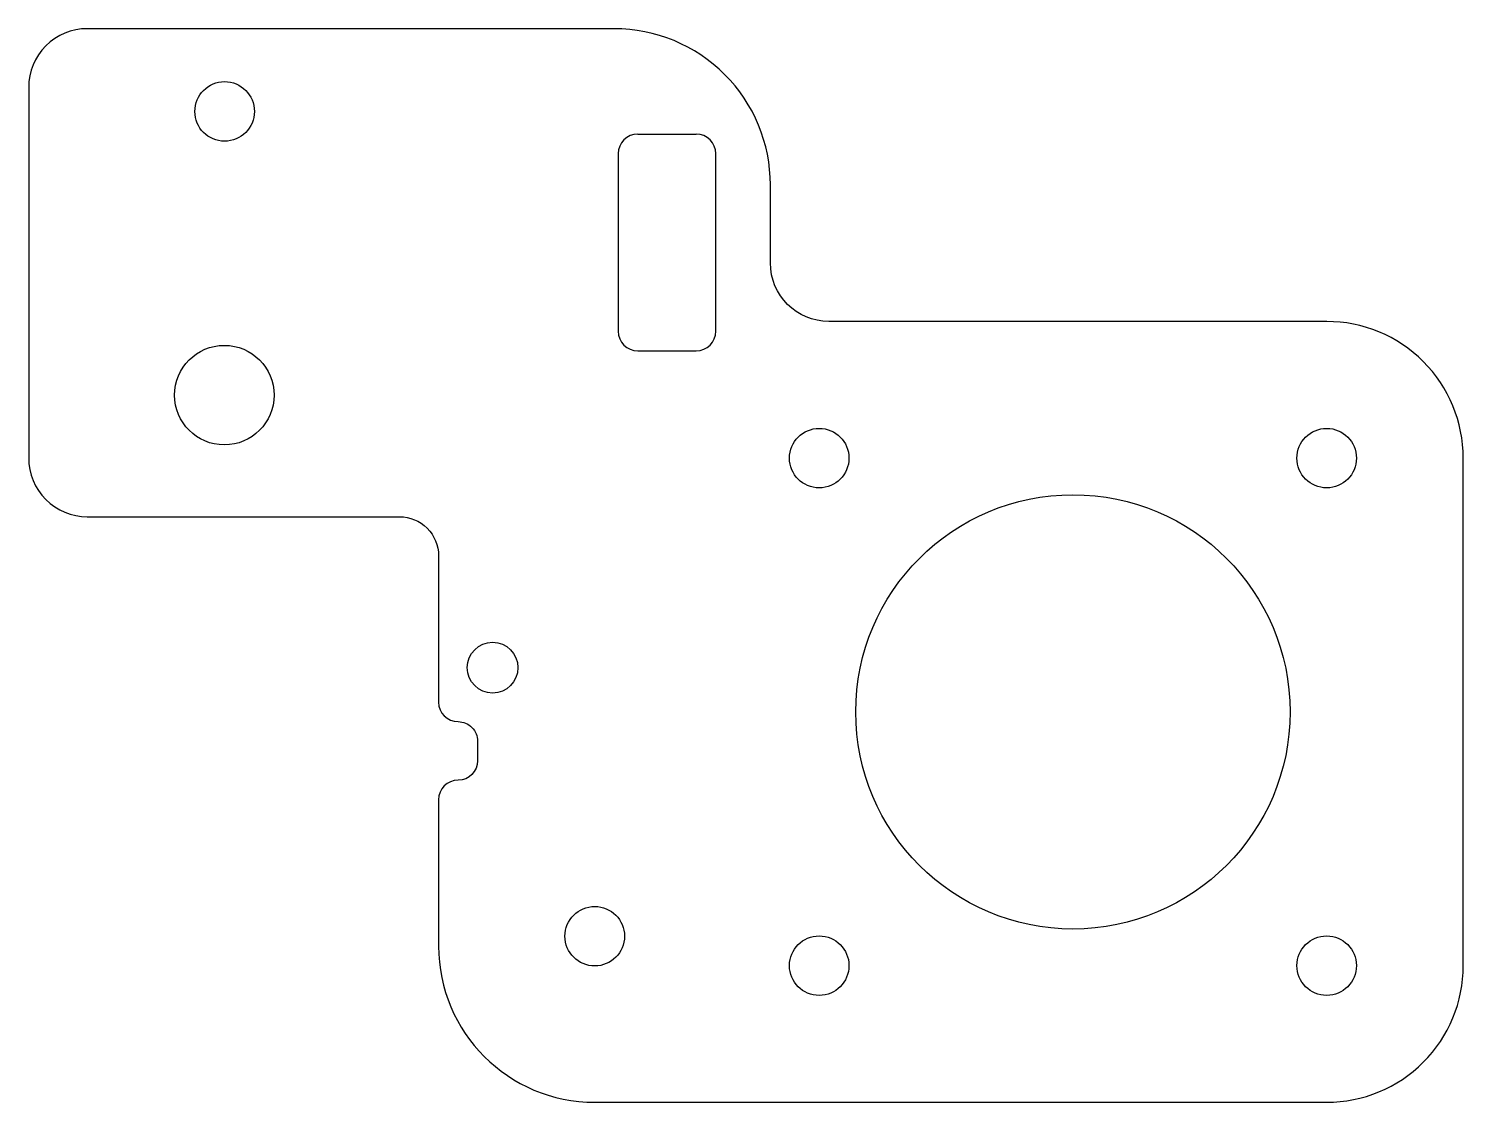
# Model space of a CAD drawing. Header units: millimetres. Extents: x -78 to -4.5, y -38 to 17.
import ezdxf

# ---------------------------------------------------------------- set-up
doc = ezdxf.new("R2010")
doc.units = ezdxf.units.MM
doc.layers.get('0').update_dxf_attribs({"linetype": 'CONTINUOUS'})

msp = doc.modelspace()

# ---------------------------------------------------------------- linework, layer by layer
for p, q in [((-46.8, 11.608), (-43.8, 11.608)), ((-47.8, 10.608), (-47.8, 1.508)), ((-42.8, 1.508), (-42.8, 10.608)), ((-46.8, 0.508), (-43.8, 0.508))]:
    msp.add_line(p, q)
msp.add_lwpolyline([(-57, -29.992, 0.414211), (-49, -37.992), (-11.5, -37.992, 0.41422), (-4.5, -30.992), (-4.5, -4.992, 0.414217), (-11.5, 2.008), (-37, 2.008, -0.414212), (-40, 5.008), (-40, 9.008, 0.414216), (-48, 17.008), (-75, 17.008, 0.414214), (-78, 14.008), (-78, -4.992, 0.414214), (-75, -7.992), (-59, -7.992, -0.414214), (-57, -9.992), (-57, -17.492, 0.414211), (-56, -18.492, -0.414216), (-55, -19.492), (-55, -20.492, -0.414213), (-56, -21.492, 0.414212), (-57, -22.492)], format="xyb", close=True)
for centre, radius in [((-67.962, 12.77), 1.525), ((-67.977, -1.764), 2.55), ((-37.5, -4.992), 1.525), ((-11.5, -4.992), 1.525), ((-24.5, -17.992), 11.125), ((-54.232, -15.724), 1.3), ((-49, -29.484), 1.525), ((-37.5, -30.992), 1.525), ((-11.5, -30.992), 1.525)]:
    msp.add_circle(centre, radius)
for centre, start, end in [((-46.8, 10.608), 90, 180), ((-43.8, 10.608), 0, 90), ((-46.8, 1.508), 180, 270), ((-43.8, 1.508), 270, 360)]:
    msp.add_arc(centre, 1, start, end)

doc.saveas('drawing.dxf')
